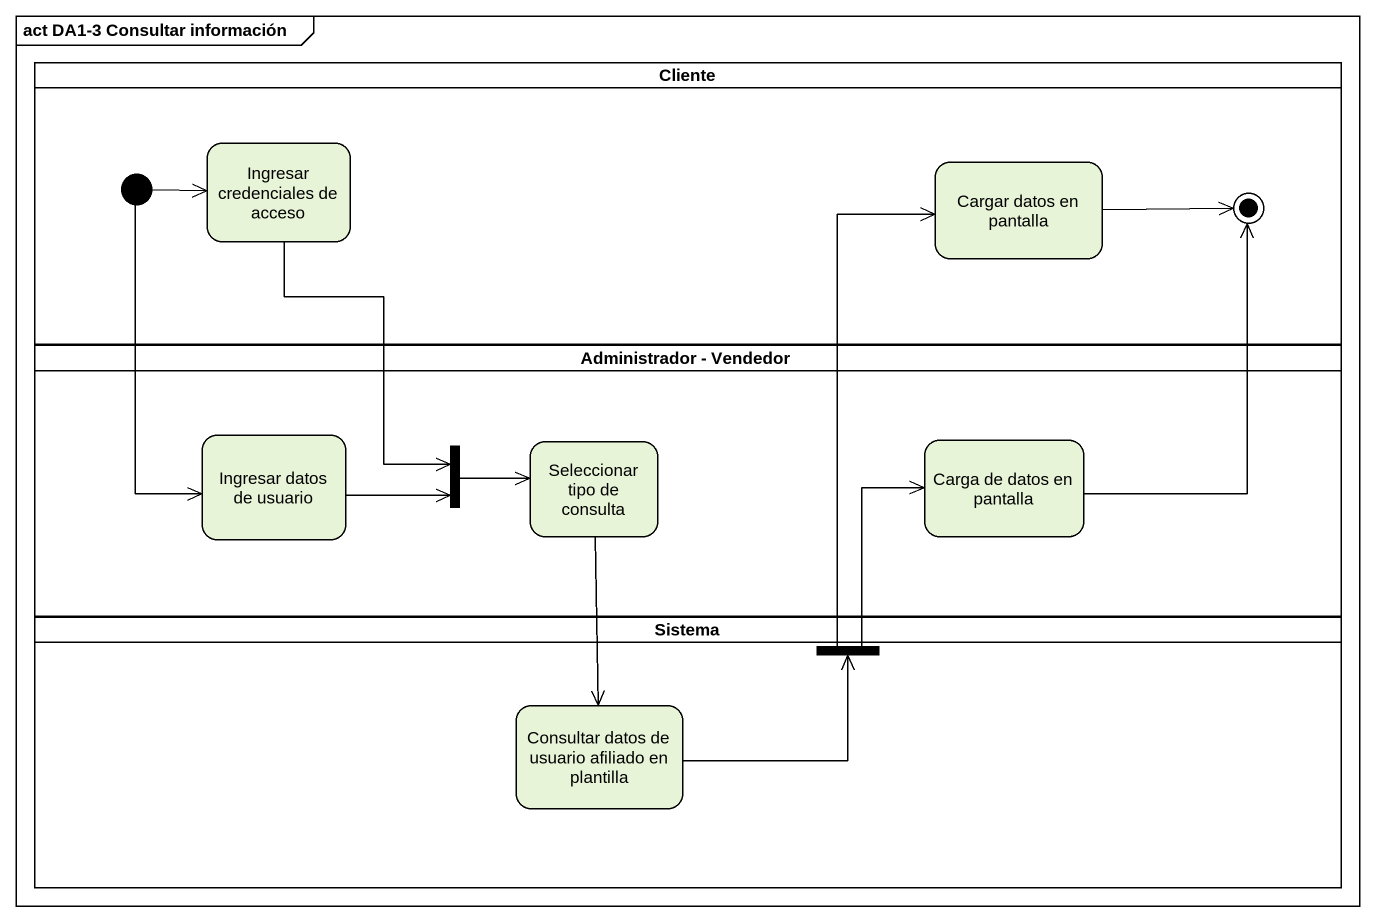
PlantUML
@startuml
mainframe act DA1-3 Consultar información
hide empty description
state Cliente <<partition>> {
  state initial1 <<start>>
  state "Ingresar credenciales de acceso" as Ingresar_credenciales_de
  state "Cargar datos en pantalla" as Cargar_datos_en_pantalla
  state final1 <<end>>
}
state "Administrador - Vendedor" as Administrador_Vendedor <<partition>> {
  state "Ingresar datos de usuario" as Ingresar_datos_de_usuario
  state fork1 <<join>>
  state "Seleccionar tipo de consulta" as Seleccionar_tipo_de_consulta
  state "Carga de datos en pantalla" as Carga_de_datos_en_pantalla
}
state Sistema <<partition>> {
  state fork2 <<fork>>
  state "Consultar datos de usuario afiliado en plantilla" as Consultar_datos_de_usuario
}
initial1 -right-> Ingresar_credenciales_de
initial1 --> Ingresar_datos_de_usuario
Ingresar_credenciales_de --> fork1
Cargar_datos_en_pantalla -right-> final1
Ingresar_datos_de_usuario -right-> fork1
fork1 -right-> Seleccionar_tipo_de_consulta
Seleccionar_tipo_de_consulta --> Consultar_datos_de_usuario
Carga_de_datos_en_pantalla -up-> final1
fork2 -up-> Cargar_datos_en_pantalla
fork2 -up-> Carga_de_datos_en_pantalla
Consultar_datos_de_usuario -right-> fork2
@enduml
